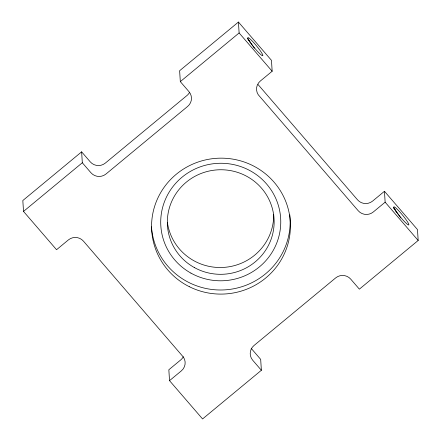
<?xml version="1.0" encoding="UTF-8"?>
<svg xmlns="http://www.w3.org/2000/svg" width="441" height="441" viewBox="0 0 441 441"><rect width="100%" height="100%" fill="white"/><g stroke="black" fill="none" stroke-linecap="round" stroke-linejoin="round"><path stroke-width="0.66" d="M189.597 92.29A10.683 10.457 -3.6 0 1 186.995 95.488L105.327 163.093A10.683 10.457 -3.6 0 1 90.278 161.875L81.629 151.847L22.827 200.523L23.511 211.421L56.547 249.716L68.394 239.915A10.683 10.457 -3.6 0 1 83.443 241.133L183.484 357.216A10.683 10.457 -3.6 0 1 181.367 370.853L169.526 380.655L202.568 418.95L261.37 370.275L260.681 359.376L252.031 349.349A10.683 10.457 -3.6 0 1 251.205 348.252M258.051 84.54L357.557 199.867A10.683 10.457 -3.6 0 0 372.606 201.085L384.453 191.284L385.136 202.182L373.295 211.989A10.683 10.457 -3.6 0 1 358.241 210.77L258.205 94.683A10.683 10.457 -3.6 0 1 260.317 81.045L272.158 71.244L271.474 60.345L238.432 22.05L179.63 70.725L180.319 81.624L188.969 91.651A10.683 10.457 -3.6 0 1 187.684 106.386L106.011 173.991A10.683 10.457 -3.6 0 1 90.962 172.773L82.313 162.751L81.629 151.847M23.511 211.421L82.313 162.751M180.319 81.624L239.121 32.948L238.432 22.05M384.453 191.284L417.489 229.579L418.173 240.477L359.371 289.153L350.722 279.125A10.683 10.457 -3.6 0 0 335.673 277.907L254.005 345.512A10.683 10.457 -3.6 0 0 252.721 360.253L261.37 370.275M239.121 32.948L272.158 71.244M385.136 202.182L418.173 240.477M393.604 207.672L399.579 216.184M247.588 38.439L254.396 48.146M399.998 216.785L400.825 217.981M396.172 211.46L393.62 207.75M250.157 42.226L247.605 38.51M169.526 380.655L168.842 369.756L180.683 359.955A10.683 10.457 -3.6 0 0 183.285 356.758M289.792 214.806A69.43 67.964 -3.6 0 1 226.691 289.731A69.43 67.964 -3.6 0 1 151.472 226.823M273.712 214.585A53.411 52.281 -3.6 0 1 224.177 267.367A53.411 52.281 -3.6 0 1 167.393 222.418M396.481 211.961A11.747 1.433 50.4 0 0 408.779 224.949A11.747 1.433 50.4 0 0 398.681 210.732A11.747 1.433 50.4 0 0 396.481 211.961M250.466 42.727A11.747 1.433 50.4 0 0 262.764 55.715A11.747 1.433 50.4 0 0 252.665 41.498A11.747 1.433 50.4 0 0 250.466 42.727M189.332 286.7A69.43 67.964 -3.6 0 0 290.338 222.551A69.43 67.964 -3.6 0 0 183.324 169.135A69.43 67.964 -3.6 0 0 189.332 286.7M194.481 267.626A53.411 52.281 -3.6 0 0 274.142 221.388A53.411 52.281 -3.6 0 0 193.593 177.078A53.411 52.281 -3.6 0 0 194.481 267.626M190.925 273.117A60.031 58.763 -3.6 0 0 280.763 221.647A60.031 58.763 -3.6 0 0 190.529 171.329A60.031 58.763 -3.6 0 0 190.925 273.117"/></g></svg>
